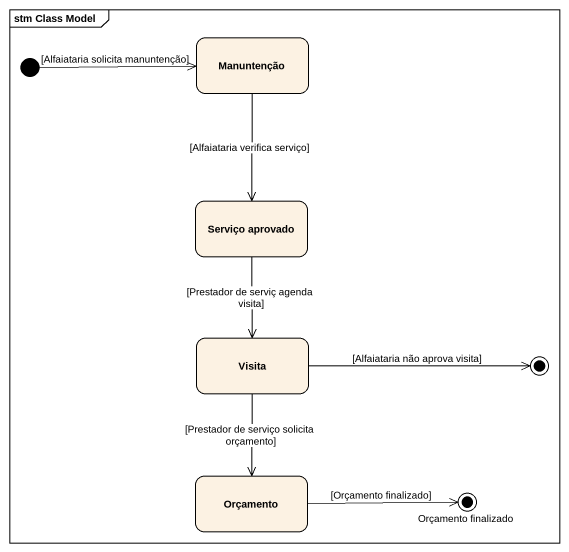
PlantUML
@startuml
mainframe stm Class Model
hide empty description
state Manuntenção
state "Serviço aprovado" as Serviço_aprovado
state Visita
state final1 <<end>>
state Orçamento
state "Orçamento finalizado" as Orçamento_finalizado <<end>>
[*] -right-> Manuntenção : [Alfaiataria solicita manuntenção]
Manuntenção --> Serviço_aprovado : [Alfaiataria verifica serviço]
Serviço_aprovado --> Visita : [Prestador de serviç agenda visita]
Visita -right-> final1 : [Alfaiataria não aprova visita]
Visita --> Orçamento : [Prestador de serviço solicita orçamento]
Orçamento -right-> Orçamento_finalizado : [Orçamento finalizado]
@enduml
